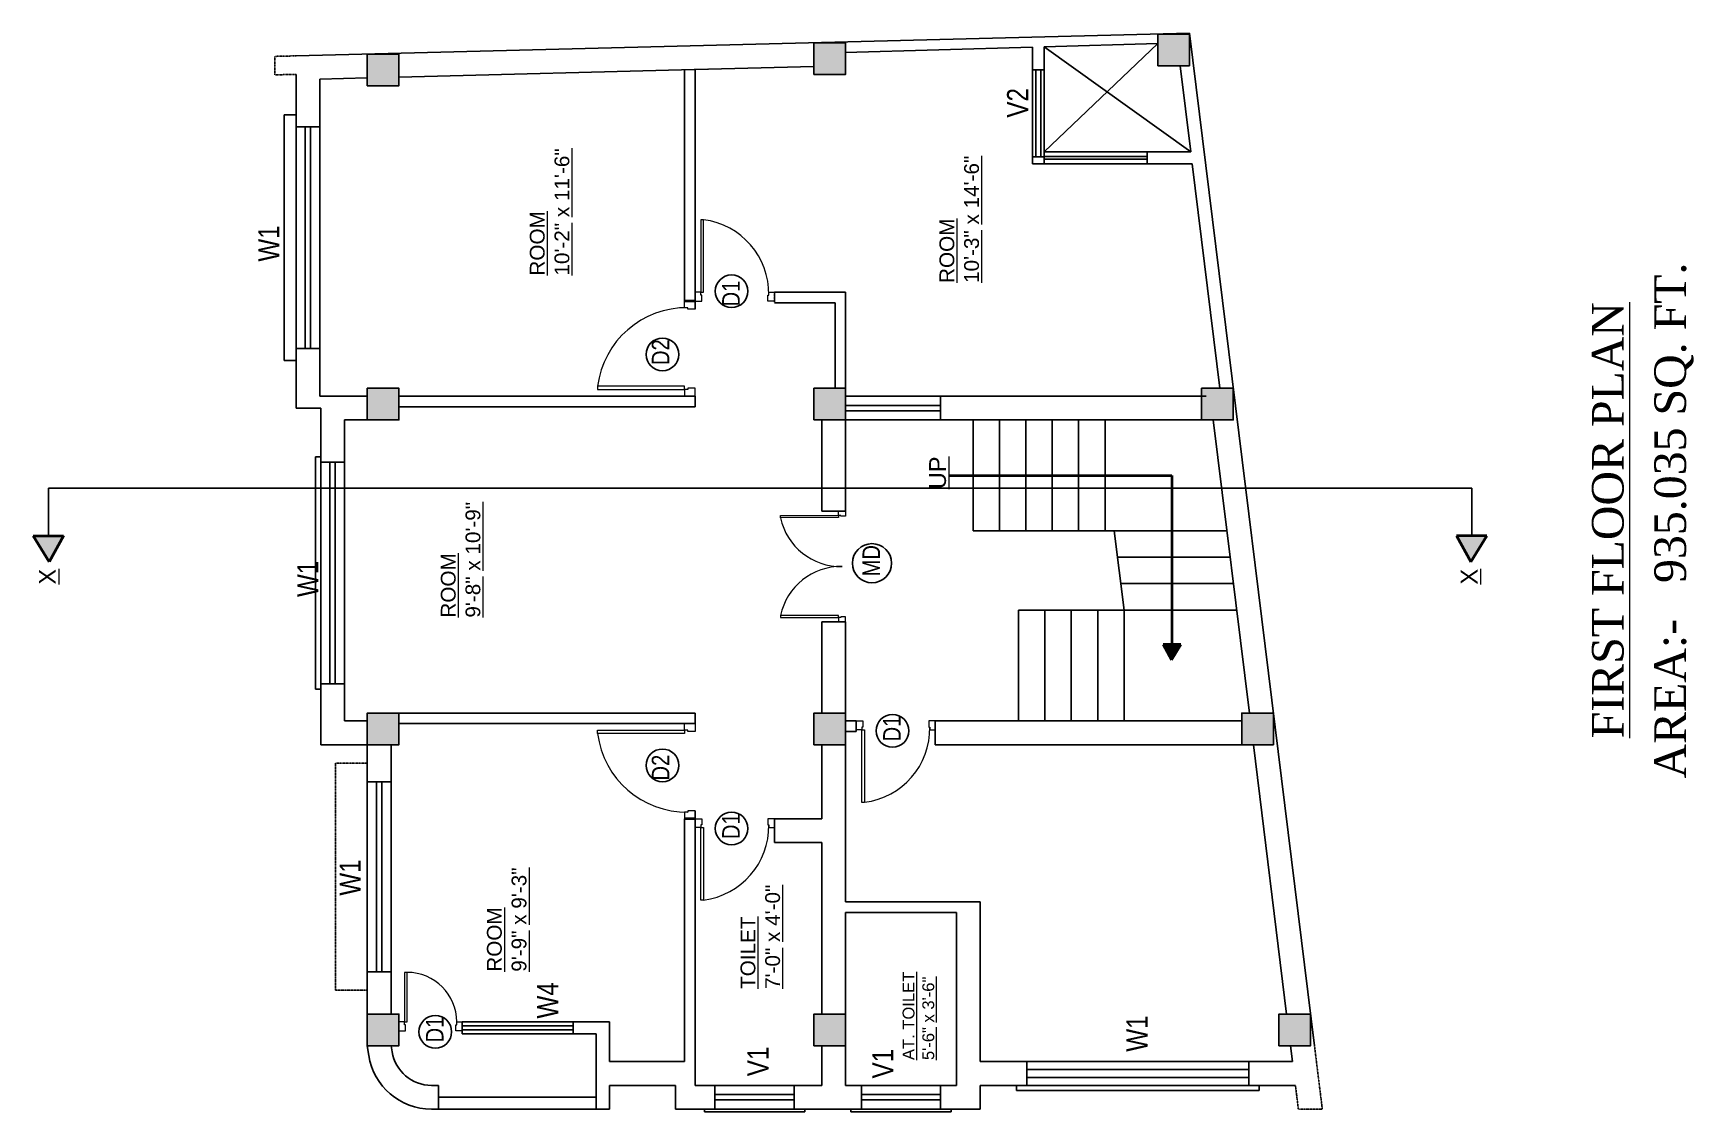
# Model space of a CAD drawing. Header units: inches. Extents: x -111 to 45239, y -6849 to 1261.
# Drawn here: x 17398 to 18027, y -1336 to -928 of the extents above; entities that cross this region are included whole.
import ezdxf

# ---------------------------------------------------------------- set-up
doc = ezdxf.new("R2010")
doc.units = ezdxf.units.IN
doc.header["$LTSCALE"] = 0.5
doc.header["$MEASUREMENT"] = 0
doc.linetypes.add('DASH', pattern=[0.35, 0.25, -0.1])
for name, color, linetype, lineweight in [('door', 202, 'Continuous', 5), ('TEXT', 220, 'Continuous', 9), ('Text 0.200', 122, 'Continuous', 20), ('Toilet', 7, 'Continuous', 25), ('wall', 20, 'Continuous', 40)]:
    doc.layers.add(name, color=color, linetype=linetype, lineweight=lineweight)
doc.styles.add('ordinary', font='ARIALN.TTF')
doc.styles.get("Standard").update_dxf_attribs({"font": 'arial.ttf'})

msp = doc.modelspace()

# ---------------------------------------------------------------- hatches: boundary and pattern name
at = {"layer": 'Toilet'}
for points in [[(17824.12, -928.05), (17824.12, -940.05), (17836.12, -940.05), (17836.12, -928.05)], [(17524.59, -935.62), (17524.59, -947.62), (17536.59, -947.62), (17536.59, -935.62)], [(17693.84, -931.34), (17693.84, -943.34), (17705.84, -943.34), (17705.84, -931.34)], [(17524.59, -1062.19), (17524.59, -1074.19), (17536.59, -1074.19), (17536.59, -1062.19)], [(17693.84, -1062.19), (17693.84, -1074.19), (17705.84, -1074.19), (17705.84, -1062.19)], [(17840.73, -1062.19), (17840.73, -1074.19), (17852.73, -1074.19), (17852.73, -1062.19)], [(17524.59, -1185.19), (17524.59, -1197.19), (17536.59, -1197.19), (17536.59, -1185.19)], [(17693.84, -1185.19), (17693.84, -1197.19), (17705.84, -1197.19), (17705.84, -1185.19)], [(17855.93, -1185.19), (17855.93, -1197.19), (17867.93, -1197.19), (17867.93, -1185.19)], [(17524.59, -1299.19), (17524.59, -1311.19), (17536.59, -1311.19), (17536.59, -1299.19)], [(17693.84, -1299.19), (17693.84, -1311.19), (17705.84, -1311.19), (17705.84, -1299.19)], [(17870.01, -1299.19), (17870.01, -1311.19), (17882.01, -1311.19), (17882.01, -1299.19)]]:
    msp.add_hatch(color=1, dxfattribs=at).paths.add_polyline_path(points)
at = {"layer": 'wall', "ltscale": 5}
h = msp.add_hatch(color=2, dxfattribs=at)
h.dxf.hatch_style = 1
h.paths.add_polyline_path([(17404.09, -1127.89), (17398.01, -1118.12), (17409.54, -1118.12)])
h = msp.add_hatch(color=2, dxfattribs=at)
h.dxf.hatch_style = 1
h.paths.add_polyline_path([(17942.78, -1127.89), (17948.86, -1118.12), (17937.33, -1118.12)])
h = msp.add_hatch(color=2, dxfattribs=at)
h.dxf.hatch_style = 1
h.paths.add_polyline_path([(17829.3, -1164.98), (17832.88, -1159.24), (17826.1, -1159.24)])

# ---------------------------------------------------------------- linework, layer by layer
at = {"layer": 'door', "ltscale": 0.5}
for p, q in [((17650.94, -1025.86), (17648.85, -1025.86)), ((17650.94, -1025.86), (17648.85, -1025.86)), ((17644.85, -1062.69), (17644.85, -1065.19)), ((17644.85, -1062.69), (17644.85, -1065.19)), ((17703.18, -1110.35), (17703.17, -1108.68)), ((17703.18, -1110.35), (17703.17, -1108.68)), ((17703.17, -1149.04), (17703.17, -1150.7)), ((17703.17, -1149.04), (17703.17, -1150.7)), ((17644.85, -1191.69), (17644.85, -1189.19)), ((17644.85, -1191.69), (17644.85, -1189.19)), ((17711.93, -1191.52), (17709.84, -1191.52)), ((17711.93, -1191.52), (17709.84, -1191.52)), ((17650.94, -1228.52), (17648.85, -1228.52)), ((17650.94, -1228.52), (17648.85, -1228.52)), ((17539.73, -1283.41), (17538.69, -1283.41)), ((17539.73, -1302.19), (17539.73, -1283.41)), ((17538.69, -1302.19), (17536.6, -1302.19)), ((17538.69, -1302.19), (17536.6, -1302.19))]:
    msp.add_line(p, q, dxfattribs=at)
for points in [[(17650.94, -998.37), (17650.94, -1025.86), (17651.98, -1025.86), (17651.98, -998.37)], [(17650.94, -998.37), (17650.94, -1025.86), (17651.98, -1025.86), (17651.98, -998.37)], [(17644.85, -1031.69), (17644.85, -1029.19), (17648.85, -1029.19), (17648.85, -1032.19), (17646.1, -1032.19), (17646.1, -1031.69)], [(17644.85, -1031.69), (17644.85, -1029.19), (17648.85, -1029.19), (17648.85, -1032.19), (17646.1, -1032.19), (17646.1, -1031.69)], [(17676.76, -1025.86), (17678.84, -1025.86), (17678.84, -1029.19), (17676.34, -1029.19), (17676.34, -1026.9), (17676.76, -1026.9)], [(17676.76, -1025.86), (17678.84, -1025.86), (17678.84, -1029.19), (17676.34, -1029.19), (17676.34, -1026.9), (17676.76, -1026.9)], [(17611.85, -1062.69), (17644.85, -1062.69), (17644.85, -1061.44), (17611.85, -1061.44)], [(17611.85, -1062.69), (17644.85, -1062.69), (17644.85, -1061.44), (17611.85, -1061.44)], [(17681.17, -1110.38), (17703.18, -1110.35), (17703.18, -1111.18), (17681.17, -1111.22)], [(17681.17, -1110.38), (17703.18, -1110.35), (17703.18, -1111.18), (17681.17, -1111.22)], [(17681.16, -1149.07), (17703.17, -1149.04), (17703.17, -1148.2), (17681.16, -1148.24)], [(17681.16, -1149.07), (17703.17, -1149.04), (17703.17, -1148.2), (17681.16, -1148.24)], [(17737.75, -1191.52), (17739.83, -1191.52), (17739.83, -1188.19), (17737.33, -1188.19), (17737.33, -1190.48), (17737.75, -1190.48)], [(17737.75, -1191.52), (17739.83, -1191.52), (17739.83, -1188.19), (17737.33, -1188.19), (17737.33, -1190.48), (17737.75, -1190.48)], [(17611.85, -1191.69), (17644.85, -1191.69), (17644.85, -1192.94), (17611.85, -1192.94)], [(17611.85, -1191.69), (17644.85, -1191.69), (17644.85, -1192.94), (17611.85, -1192.94)], [(17711.93, -1219.01), (17711.93, -1191.52), (17712.97, -1191.52), (17712.97, -1219.01)], [(17711.93, -1219.01), (17711.93, -1191.52), (17712.97, -1191.52), (17712.97, -1219.01)], [(17644.85, -1222.69), (17644.85, -1225.19), (17648.85, -1225.19), (17648.85, -1222.19), (17646.1, -1222.19), (17646.1, -1222.69)], [(17644.85, -1222.69), (17644.85, -1225.19), (17648.85, -1225.19), (17648.85, -1222.19), (17646.1, -1222.19), (17646.1, -1222.69)], [(17676.76, -1228.52), (17678.84, -1228.52), (17678.84, -1225.19), (17676.34, -1225.19), (17676.34, -1227.48), (17676.76, -1227.48)], [(17676.76, -1228.52), (17678.84, -1228.52), (17678.84, -1225.19), (17676.34, -1225.19), (17676.34, -1227.48), (17676.76, -1227.48)], [(17650.94, -1256.01), (17650.94, -1228.52), (17651.98, -1228.52), (17651.98, -1256.01)], [(17650.94, -1256.01), (17650.94, -1228.52), (17651.98, -1228.52), (17651.98, -1256.01)], [(17558.51, -1302.19), (17560.59, -1302.19), (17560.59, -1305.52), (17558.09, -1305.52), (17558.09, -1303.23), (17558.51, -1303.23)], [(17558.51, -1302.19), (17560.59, -1302.19), (17560.59, -1305.52), (17558.09, -1305.52), (17558.09, -1303.23), (17558.51, -1303.23)]]:
    msp.add_lwpolyline(points, close=True, dxfattribs=at)
for points in [[(17648.85, -1025.86), (17648.85, -1029.19), (17651.35, -1029.19), (17651.35, -1026.9), (17650.94, -1026.9), (17650.94, -1025.86)], [(17648.85, -1025.86), (17648.85, -1029.19), (17651.35, -1029.19), (17651.35, -1026.9), (17650.94, -1026.9), (17650.94, -1025.86)], [(17644.85, -1065.19), (17648.85, -1065.19), (17648.85, -1062.19), (17646.1, -1062.19), (17646.1, -1062.69), (17644.85, -1062.69)], [(17644.85, -1065.19), (17648.85, -1065.19), (17648.85, -1062.19), (17646.1, -1062.19), (17646.1, -1062.69), (17644.85, -1062.69)], [(17703.17, -1108.68), (17705.84, -1108.68), (17705.85, -1110.68), (17704.01, -1110.68), (17704.01, -1110.35), (17703.18, -1110.35)], [(17703.17, -1108.68), (17705.84, -1108.68), (17705.85, -1110.68), (17704.01, -1110.68), (17704.01, -1110.35), (17703.18, -1110.35)], [(17703.17, -1150.7), (17705.84, -1150.7), (17705.84, -1148.7), (17704.01, -1148.7), (17704.01, -1149.03), (17703.17, -1149.04)], [(17703.17, -1150.7), (17705.84, -1150.7), (17705.84, -1148.7), (17704.01, -1148.7), (17704.01, -1149.03), (17703.17, -1149.04)], [(17644.85, -1189.19), (17648.85, -1189.19), (17648.85, -1192.19), (17646.1, -1192.19), (17646.1, -1191.69), (17644.85, -1191.69)], [(17644.85, -1189.19), (17648.85, -1189.19), (17648.85, -1192.19), (17646.1, -1192.19), (17646.1, -1191.69), (17644.85, -1191.69)], [(17709.84, -1191.52), (17709.84, -1188.19), (17712.34, -1188.19), (17712.34, -1190.48), (17711.93, -1190.48), (17711.93, -1191.52)], [(17709.84, -1191.52), (17709.84, -1188.19), (17712.34, -1188.19), (17712.34, -1190.48), (17711.93, -1190.48), (17711.93, -1191.52)], [(17648.85, -1228.52), (17648.85, -1225.19), (17651.35, -1225.19), (17651.35, -1227.48), (17650.94, -1227.48), (17650.94, -1228.52)], [(17648.85, -1228.52), (17648.85, -1225.19), (17651.35, -1225.19), (17651.35, -1227.48), (17650.94, -1227.48), (17650.94, -1228.52)], [(17538.69, -1283.41), (17538.69, -1302.19), (17539.73, -1302.19), (17539.73, -1283.41)], [(17538.69, -1283.41), (17538.69, -1302.19), (17539.73, -1302.19), (17539.73, -1283.41)], [(17536.6, -1302.19), (17536.6, -1305.52), (17539.1, -1305.52), (17539.1, -1303.23), (17538.69, -1303.23), (17538.69, -1302.19)], [(17536.6, -1302.19), (17536.6, -1305.52), (17539.1, -1305.52), (17539.1, -1303.23), (17538.69, -1303.23), (17538.69, -1302.19)]]:
    msp.add_lwpolyline(points, dxfattribs=at)
for centre, radius, start, end in [((17648.48, -1026.43), 28.28, 359.05962, 82.8964), ((17648.48, -1026.43), 28.28, 359.05962, 82.8964), ((17645.55, -1065.64), 33.95, 89.05962, 172.8964), ((17645.55, -1065.64), 33.95, 89.05962, 172.8964), ((17704.01, -1106.34), 23.36, 192.06041, 271.22741), ((17704.01, -1106.34), 23.36, 192.06041, 271.22741), ((17704.08, -1153.12), 23.43, 88.9456, 167.98009), ((17704.08, -1153.12), 23.43, 88.9456, 167.98009), ((17645.55, -1188.74), 33.95, 187.1036, 270.94038), ((17645.55, -1188.74), 33.95, 187.1036, 270.94038), ((17709.47, -1190.94), 28.28, 277.1036, 0.94038), ((17709.47, -1190.94), 28.28, 277.1036, 0.94038), ((17648.48, -1227.94), 28.28, 277.1036, 0.94038), ((17648.48, -1227.94), 28.28, 277.1036, 0.94038), ((17539.73, -1302.19), 18.78, 0, 90)]:
    msp.add_arc(centre, radius, start, end, dxfattribs=at)
at = {"layer": 'Toilet'}
for p, q in [((17836.12, -927.74), (17497.59, -936.31)), ((17883.49, -1311.19), (17836.12, -927.74)), ((17776.6, -933.02), (17705.72, -935.02)), ((17776.6, -977.2), (17776.6, -933.02)), ((17824.12, -931.69), (17781.09, -972.7)), ((17781.09, -974.59), (17781.13, -932.9)), ((17824.12, -931.69), (17781.13, -932.9)), ((17781.13, -932.9), (17836.64, -972.7)), ((17497.59, -943.31), (17497.59, -1069.69)), ((17653.34, -941.35), (17536.59, -944.32)), ((17644.85, -1029.19), (17644.85, -941.57)), ((17693.84, -940.32), (17648.85, -941.47)), ((17648.85, -1029.19), (17648.85, -941.47)), ((17836.64, -972.7), (17832.6, -940.05)), ((17524.59, -944.63), (17506.59, -945.16)), ((17506.59, -945.16), (17506.59, -1065.19)), ((17493.09, -958.67), (17493.09, -1051.67)), ((17497.59, -958.67), (17493.09, -958.67)), ((17776.6, -974.59), (17781.1, -974.59)), ((17781.09, -972.71), (17836.64, -972.7)), ((17841.67, -972.7), (17841.68, -972.7)), ((17776.6, -977.2), (17837.2, -977.2)), ((17847.69, -1062.19), (17837.2, -977.2)), ((17648.85, -1029.19), (17644.84, -1029.19)), ((17648.84, -1029.19), (17648.84, -1032.19)), ((17705.84, -1025.86), (17678.84, -1025.86)), ((17701.84, -1029.86), (17678.84, -1029.86)), ((17701.84, -1062.19), (17701.84, -1029.86)), ((17705.84, -1062.19), (17705.84, -1025.86)), ((17497.59, -1051.67), (17493.09, -1051.67)), ((17506.59, -1065.19), (17524.59, -1065.19)), ((17536.59, -1065.19), (17648.85, -1065.19)), ((17536.59, -1069.19), (17648.85, -1069.19)), ((17648.85, -1069.19), (17648.85, -1065.19)), ((17705.84, -1074.19), (17705.84, -1065.19)), ((17741.84, -1065.19), (17705.84, -1065.19)), ((17842.43, -1065.19), (17741.84, -1065.19)), ((17741.84, -1074.19), (17741.84, -1065.19)), ((17497.59, -1069.69), (17506.96, -1069.69)), ((17506.96, -1197.19), (17506.96, -1069.69)), ((17515.96, -1188.19), (17515.96, -1074.19)), ((17515.96, -1074.19), (17524.59, -1074.19)), ((17696.84, -1108.68), (17696.84, -1074.19)), ((17705.84, -1108.68), (17705.84, -1074.19)), ((17741.84, -1074.19), (17705.84, -1074.19)), ((17804.14, -1074.19), (17741.84, -1074.19)), ((17754.14, -1074.19), (17754.14, -1116.19)), ((17764.14, -1074.19), (17764.14, -1116.19)), ((17774.14, -1074.19), (17774.14, -1116.19)), ((17784.14, -1074.19), (17784.14, -1116.19)), ((17794.14, -1074.19), (17794.14, -1116.19)), ((17840.73, -1074.19), (17802.98, -1074.19)), ((17804.14, -1074.19), (17804.14, -1116.19)), ((17858.86, -1185.19), (17845.14, -1074.19)), ((17403.77, -1100.02), (17943.09, -1100.02)), ((17403.77, -1118.12), (17403.77, -1100.02)), ((17943.09, -1100.02), (17943.09, -1118.12)), ((17696.84, -1108.68), (17705.84, -1108.68)), ((17754.14, -1116.19), (17807.64, -1116.19)), ((17811.35, -1146.19), (17807.64, -1116.19)), ((17849.96, -1116.19), (17807.64, -1116.19)), ((17851.2, -1126.19), (17808.88, -1126.19)), ((17852.43, -1136.19), (17810.11, -1136.19)), ((17696.84, -1185.19), (17696.84, -1150.7)), ((17696.84, -1150.7), (17705.84, -1150.7)), ((17705.84, -1185.19), (17705.84, -1150.7)), ((17771.35, -1146.19), (17853.67, -1146.19)), ((17771.35, -1146.19), (17771.35, -1188.19)), ((17781.35, -1146.19), (17781.35, -1188.19)), ((17791.35, -1146.19), (17791.35, -1188.19)), ((17801.35, -1146.19), (17801.35, -1188.19)), ((17853.67, -1146.19), (17811.35, -1146.19)), ((17811.35, -1146.19), (17811.35, -1188.19)), ((17524.59, -1188.19), (17515.96, -1188.19)), ((17536.59, -1185.19), (17648.84, -1185.19)), ((17536.59, -1189.19), (17648.84, -1189.19)), ((17648.84, -1189.19), (17648.84, -1185.19)), ((17648.85, -1185.19), (17648.85, -1185.19)), ((17709.84, -1188.19), (17705.84, -1188.19)), ((17709.84, -1192.19), (17709.84, -1188.19)), ((17739.83, -1188.19), (17855.93, -1188.19)), ((17739.83, -1188.19), (17739.83, -1197.19)), ((17709.84, -1192.19), (17705.84, -1192.19)), ((17524.59, -1197.19), (17506.96, -1197.19)), ((17524.59, -1212.19), (17524.59, -1197.19)), ((17533.59, -1212.19), (17533.59, -1197.19)), ((17696.84, -1225.19), (17696.84, -1197.19)), ((17705.84, -1256.69), (17705.84, -1197.19)), ((17739.83, -1197.19), (17855.93, -1197.19)), ((17872.94, -1299.19), (17860.34, -1197.19)), ((17648.84, -1225.19), (17644.84, -1225.19)), ((17644.84, -1317.19), (17644.84, -1225.19)), ((17648.84, -1225.19), (17648.84, -1222.19)), ((17648.84, -1326.19), (17648.84, -1225.19)), ((17678.84, -1225.19), (17696.84, -1225.19)), ((17678.84, -1234.19), (17678.84, -1225.19)), ((17678.84, -1234.19), (17696.84, -1234.19)), ((17696.84, -1299.19), (17696.84, -1234.19)), ((17756.84, -1256.69), (17705.84, -1256.69)), ((17756.84, -1317.19), (17756.84, -1256.69)), ((17705.84, -1326.19), (17705.84, -1260.69)), ((17747.84, -1260.69), (17705.84, -1260.69)), ((17747.84, -1326.19), (17747.84, -1260.69)), ((17524.59, -1299.19), (17524.59, -1283.19)), ((17533.59, -1299.19), (17533.59, -1283.19)), ((17560.59, -1302.19), (17616.34, -1302.19)), ((17560.59, -1306.69), (17560.59, -1302.19)), ((17602.59, -1306.69), (17602.59, -1302.19)), ((17616.34, -1317.19), (17616.34, -1302.19)), ((17560.59, -1303.6), (17602.59, -1303.6)), ((17560.59, -1305.2), (17602.59, -1305.2)), ((17560.59, -1306.69), (17611.34, -1306.69)), ((17611.34, -1335.19), (17611.34, -1306.69)), ((17524.59, -1311.19), (17536.59, -1311.19)), ((17525.16, -1314.86), (17524.59, -1311.19)), ((17534.05, -1313.48), (17533.7, -1311.19)), ((17696.84, -1326.19), (17696.84, -1311.19)), ((17875.16, -1317.19), (17874.42, -1311.19)), ((17616.34, -1317.19), (17644.84, -1317.19)), ((17756.84, -1317.19), (17875.16, -1317.19)), ((17551.59, -1326.19), (17548.88, -1326.19)), ((17551.59, -1326.19), (17551.59, -1335.19)), ((17616.34, -1326.19), (17641.34, -1326.19)), ((17616.34, -1335.19), (17616.34, -1326.19)), ((17641.34, -1335.19), (17641.34, -1326.19)), ((17648.84, -1326.19), (17696.84, -1326.19)), ((17705.84, -1326.19), (17747.84, -1326.19)), ((17756.84, -1335.19), (17756.84, -1326.19)), ((17756.84, -1326.19), (17876.28, -1326.19)), ((17611.34, -1330.69), (17551.59, -1330.69)), ((17548.88, -1335.19), (17551.59, -1335.19)), ((17616.34, -1335.19), (17551.59, -1335.19)), ((17641.34, -1335.19), (17756.84, -1335.19))]:
    msp.add_line(p, q, dxfattribs=at)
at = {"layer": 'Toilet', "color": 1, "linetype": 'DASH', "ltscale": 0.1}
for p, q in [((17497.59, -936.31), (17489.59, -936.51)), ((17489.59, -943.51), (17489.59, -936.51)), ((17497.59, -943.31), (17489.59, -943.51)), ((17678.84, -1025.86), (17678.84, -1029.86)), ((17524.59, -1204.19), (17512.59, -1204.19)), ((17512.59, -1204.19), (17512.59, -1290.19)), ((17512.59, -1290.19), (17524.59, -1290.19)), ((17882.01, -1299.19), (17886.46, -1335.19)), ((17874.42, -1311.19), (17875.16, -1317.19)), ((17876.28, -1326.19), (17877.39, -1335.19)), ((17886.46, -1335.19), (17877.39, -1335.19))]:
    msp.add_line(p, q, dxfattribs=at)
at = {"layer": 'Toilet', "color": 3}
for p, q in [((17781.1, -941.59), (17776.6, -941.59)), ((17777.85, -974.59), (17777.85, -941.59)), ((17779.85, -974.59), (17779.85, -941.59)), ((17497.59, -963.17), (17497.59, -1047.17)), ((17497.59, -963.17), (17506.59, -963.17)), ((17501.09, -963.17), (17501.09, -1047.17)), ((17503.09, -963.17), (17503.09, -1047.17)), ((17506.59, -963.17), (17506.59, -1047.17)), ((17781.1, -974.59), (17776.6, -974.59)), ((17781.1, -977.2), (17781.1, -972.7)), ((17820.1, -974.45), (17781.1, -974.45)), ((17820.1, -977.2), (17820.1, -972.7)), ((17820.1, -975.45), (17781.1, -975.45)), ((17506.59, -1047.17), (17497.59, -1047.17)), ((17741.84, -1068.69), (17705.84, -1068.69)), ((17741.84, -1070.69), (17705.84, -1070.69)), ((17506.96, -1088.19), (17504.96, -1088.19)), ((17504.96, -1088.19), (17504.96, -1176.19)), ((17506.96, -1088.19), (17506.96, -1174.19)), ((17506.96, -1090.19), (17515.96, -1090.19)), ((17510.46, -1090.19), (17510.46, -1174.19)), ((17512.46, -1090.19), (17512.46, -1174.19)), ((17515.96, -1090.19), (17515.96, -1174.19)), ((17504.96, -1176.19), (17506.96, -1176.19)), ((17515.96, -1174.19), (17506.96, -1174.19)), ((17533.59, -1211.19), (17524.59, -1211.19)), ((17524.59, -1283.19), (17524.59, -1211.19)), ((17528.09, -1211.19), (17528.09, -1283.19)), ((17530.09, -1211.19), (17530.09, -1283.19)), ((17533.59, -1283.19), (17533.59, -1211.19)), ((17533.59, -1283.19), (17524.59, -1283.19)), ((17774.56, -1317.19), (17774.56, -1326.19)), ((17858.56, -1320.19), (17774.56, -1320.19)), ((17858.56, -1317.19), (17858.56, -1326.19)), ((17656.34, -1326.19), (17656.34, -1335.19)), ((17656.34, -1326.19), (17686.34, -1326.19)), ((17686.34, -1326.19), (17686.34, -1335.19)), ((17711.84, -1326.19), (17711.84, -1335.19)), ((17711.84, -1326.19), (17741.84, -1326.19)), ((17741.84, -1326.19), (17741.84, -1335.19)), ((17770.56, -1328.19), (17770.56, -1326.19)), ((17858.56, -1323.19), (17774.56, -1323.19)), ((17862.56, -1328.19), (17862.56, -1326.19)), ((17686.34, -1329.69), (17656.34, -1329.69)), ((17686.34, -1331.69), (17656.34, -1331.69)), ((17741.84, -1329.69), (17711.84, -1329.69)), ((17741.84, -1331.69), (17711.84, -1331.69)), ((17770.56, -1328.19), (17862.56, -1328.19)), ((17652.34, -1336.19), (17652.34, -1335.19)), ((17652.34, -1336.19), (17690.34, -1336.19)), ((17686.34, -1335.19), (17656.34, -1335.19)), ((17690.34, -1336.19), (17690.34, -1335.19)), ((17707.84, -1336.19), (17707.84, -1335.19)), ((17745.84, -1336.19), (17707.84, -1336.19)), ((17741.84, -1335.19), (17711.84, -1335.19)), ((17745.84, -1336.19), (17745.84, -1335.19))]:
    msp.add_line(p, q, dxfattribs=at)
at = {"layer": 'Toilet'}
for points in [[(17824.12, -940.05), (17824.12, -928.05), (17836.12, -928.05), (17836.12, -940.05)], [(17524.59, -947.62), (17524.59, -935.62), (17536.59, -935.62), (17536.59, -947.62)], [(17693.84, -943.34), (17693.84, -931.34), (17705.84, -931.34), (17705.84, -943.34)], [(17524.59, -1074.19), (17524.59, -1062.19), (17536.59, -1062.19), (17536.59, -1074.19)], [(17693.84, -1074.19), (17693.84, -1062.19), (17705.84, -1062.19), (17705.84, -1074.19)], [(17840.73, -1074.19), (17840.73, -1062.19), (17852.73, -1062.19), (17852.73, -1074.19)], [(17524.59, -1197.19), (17524.59, -1185.19), (17536.59, -1185.19), (17536.59, -1197.19)], [(17693.84, -1197.19), (17693.84, -1185.19), (17705.84, -1185.19), (17705.84, -1197.19)], [(17855.93, -1197.19), (17855.93, -1185.19), (17867.93, -1185.19), (17867.93, -1197.19)], [(17524.59, -1311.19), (17524.59, -1299.19), (17536.59, -1299.19), (17536.59, -1311.19)], [(17693.84, -1311.19), (17693.84, -1299.19), (17705.84, -1299.19), (17705.84, -1311.19)], [(17870.01, -1311.19), (17870.01, -1299.19), (17882.01, -1299.19), (17882.01, -1311.19)]]:
    msp.add_lwpolyline(points, close=True, dxfattribs=at)
for centre, radius in [((17662.62, -1025.45), 6.19), ((17636.44, -1049.38), 6.19), ((17715.83, -1128.46), 7.43), ((17723.61, -1191.92), 6.19), ((17636.44, -1205), 6.19), ((17662.62, -1228.92), 6.19), ((17550.37, -1305.92), 6.19)]:
    msp.add_circle(centre, radius, dxfattribs=at)
for radius in [24, 15]:
    msp.add_arc((17548.88, -1311.19), radius, 188.79162, 270, dxfattribs=at)
at = {"layer": 'wall', "ltscale": 5}
for p, q in [((17648.85, -1029.19), (17644.85, -1029.19)), ((17648.85, -1029.19), (17644.85, -1029.19)), ((17648.85, -1029.19), (17644.85, -1029.19)), ((17648.85, -1029.19), (17644.85, -1029.19)), ((17648.85, -1029.19), (17644.85, -1029.19)), ((17648.85, -1029.19), (17644.85, -1029.19)), ((17648.85, -1225.19), (17644.85, -1225.19)), ((17648.85, -1225.19), (17644.85, -1225.19)), ((17648.85, -1225.19), (17644.85, -1225.19)), ((17648.85, -1225.19), (17644.85, -1225.19)), ((17648.85, -1225.19), (17644.85, -1225.19)), ((17648.85, -1225.19), (17644.85, -1225.19))]:
    msp.add_line(p, q, dxfattribs=at)
at = {"layer": 'wall', "color": 1, "ltscale": 5}
for p, q in [((17745.26, -1095.19), (17829.49, -1095.19)), ((17829.49, -1095.19), (17829.49, -1159.24)), ((17404.09, -1127.89), (17398.01, -1118.12)), ((17398.01, -1118.12), (17409.54, -1118.12)), ((17409.54, -1118.12), (17404.09, -1127.89)), ((17948.86, -1118.12), (17937.33, -1118.12)), ((17937.33, -1118.12), (17942.78, -1127.89)), ((17942.78, -1127.89), (17948.86, -1118.12)), ((17832.88, -1159.24), (17826.1, -1159.24)), ((17826.1, -1159.24), (17829.3, -1164.98)), ((17829.3, -1164.98), (17832.88, -1159.24))]:
    msp.add_line(p, q, dxfattribs=at)

# ---------------------------------------------------------------- texts
at = {"layer": 'door', "ltscale": 0.5, "rotation": 90, "style": 'ordinary'}
for s, insert, char_height, width, attachment_point in [('V2', (17775.01, -959.71), 8, 4.3538, 7), ('W1', (17491.25, -1014.24), 8, 4.3538, 7), ('D1', (17659.06, -1021.45), 6.664, 3.6268, 3), ('D2', (17632.39, -1053.4), 6.664, 3.6268, 1), ('MD', (17712.23, -1133.45), 6.664, 3.6268, 1), ('W1', (17506.06, -1141.25), 8, 4.3538, 7), ('D1', (17720.05, -1195.93), 6.664, 3.6268, 1), ('D2', (17632.39, -1200.98), 6.664, 3.6268, 3), ('D1', (17659.06, -1232.93), 6.664, 3.6268, 1), ('W1', (17522.09, -1254.35), 8, 4.3538, 7), ('W4', (17596.96, -1300.88), 8, 4.3538, 7), ('D1', (17546.81, -1309.93), 6.664, 3.6268, 1), ('W1', (17820.26, -1313.44), 8, 4.3538, 7), ('V1', (17676.65, -1322.73), 8, 4.3538, 7), ('V1', (17723.95, -1323.57), 8, 4.3538, 7)]:
    msp.add_mtext(s, dxfattribs=dict(at, insert=insert, char_height=char_height, width=width, attachment_point=attachment_point))
at = {"layer": 'TEXT', "rotation": 90}
for s, insert, char_height, width, attachment_point in [('{\\fArial TUR|b0|i0|c162|p34;\\LROOM\\P\\fArial TUR|b0|i0|c0|p34;10\\fArial TUR|b0|i0|c162|p34;\'-\\fArial TUR|b0|i0|c0|p34;2\\fArial TUR|b0|i0|c162|p34;" x 1\\fArial TUR|b0|i0|c0|p34;1\\fArial TUR|b0|i0|c162|p34;\'-\\fArial TUR|b0|i0|c0|p34;6\\fArial TUR|b0|i0|c162|p34;"}', (17601.22, -1019.52), 5.60913, 62.1621, 7), ('{\\fArial TUR|b0|i0|c162|p34;\\LROOM\\P1\\fArial TUR|b0|i0|c0|p34;0\\fArial TUR|b0|i0|c162|p34;\'-\\fArial TUR|b0|i0|c0|p34;3\\fArial TUR|b0|i0|c162|p34;" x 1\\fArial TUR|b0|i0|c0|p34;4\\fArial TUR|b0|i0|c162|p34;\'-\\fArial TUR|b0|i0|c0|p34;6\\fArial TUR|b0|i0|c162|p34;"}', (17756.44, -1022.31), 5.60913, 62.1621, 7), ('{\\LUP }', (17743.95, -1088.03), 6.378, 70.6779, 9), ('{\\fArial TUR|b0|i0|c162|p34;\\LROOM\\P\\fArial TUR|b0|i0|c0|p34;9\\fArial TUR|b0|i0|c162|p34;\'-\\fArial TUR|b0|i0|c0|p34;8\\fArial TUR|b0|i0|c162|p34;" x 1\\fArial TUR|b0|i0|c0|p34;0\\fArial TUR|b0|i0|c162|p34;\'-\\fArial TUR|b0|i0|c0|p34;9\\fArial TUR|b0|i0|c162|p34;"}', (17567.5, -1149.05), 5.60913, 62.1621, 7), ('{\\LX}', (17406.58, -1130.6), 6.378, 70.6779, 9), ('{\\LX}', (17945.27, -1130.6), 6.378, 70.6779, 9), ('{\\fArial TUR|b0|i0|c162|p34;\\LROOM\\P\\fArial TUR|b0|i0|c0|p34;9\\fArial TUR|b0|i0|c162|p34;\'-\\fArial TUR|b0|i0|c0|p34;9\\fArial TUR|b0|i0|c162|p34;" x \\fArial TUR|b0|i0|c0|p34;9\\fArial TUR|b0|i0|c162|p34;\'-\\fArial TUR|b0|i0|c0|p34;3\\fArial TUR|b0|i0|c162|p34;"}', (17584.97, -1283.15), 5.60913, 62.1621, 7), ('{\\fArial TUR|b0|i0|c162|p34;\\LTOILET\\P\\fArial TUR|b0|i0|c0|p34;7\\fArial TUR|b0|i0|c162|p34;\'-\\fArial TUR|b0|i0|c0|p34;0\\fArial TUR|b0|i0|c162|p34;" x \\fArial TUR|b0|i0|c0|p34;4\\fArial TUR|b0|i0|c162|p34;\'-0"}', (17681.06, -1289.66), 5.60913, 62.1621, 7), ('{\\fArial TUR|b0|i0|c162|p34;\\LAT. TOILET\\P\\fArial TUR|b0|i0|c0|p34;5\\fArial TUR|b0|i0|c162|p34;\'-\\fArial TUR|b0|i0|c0|p34;6\\fArial TUR|b0|i0|c162|p34;" x \\fArial TUR|b0|i0|c0|p34;3\\fArial TUR|b0|i0|c162|p34;\'-\\fArial TUR|b0|i0|c0|p34;6\\fArial TUR|b0|i0|c162|p34;"}', (17739.46, -1316.6), 4.48731, 49.7297, 7)]:
    msp.add_mtext(s, dxfattribs=dict(at, insert=insert, char_height=char_height, width=width, attachment_point=attachment_point))
at = {"layer": 'Text 0.200', "ltscale": 10, "char_height": 12, "attachment_point": 2, "rotation": 90}
for s, insert, width in [('\\pi-60,l72;{\\fTimes New Roman|b0|i0|c0|p18;AREA:-^I  935.035 SQ. FT.}', (18012.25, -1118.27), 219.164), ('{\\fTimes New Roman|b0|i0|c0|p18;\\L\\PFIRST FLOOR PLAN}', (17968.62, -1112.16), 191.0164)]:
    msp.add_mtext(s, dxfattribs=dict(at, insert=insert, width=width))

doc.saveas('drawing.dxf')
